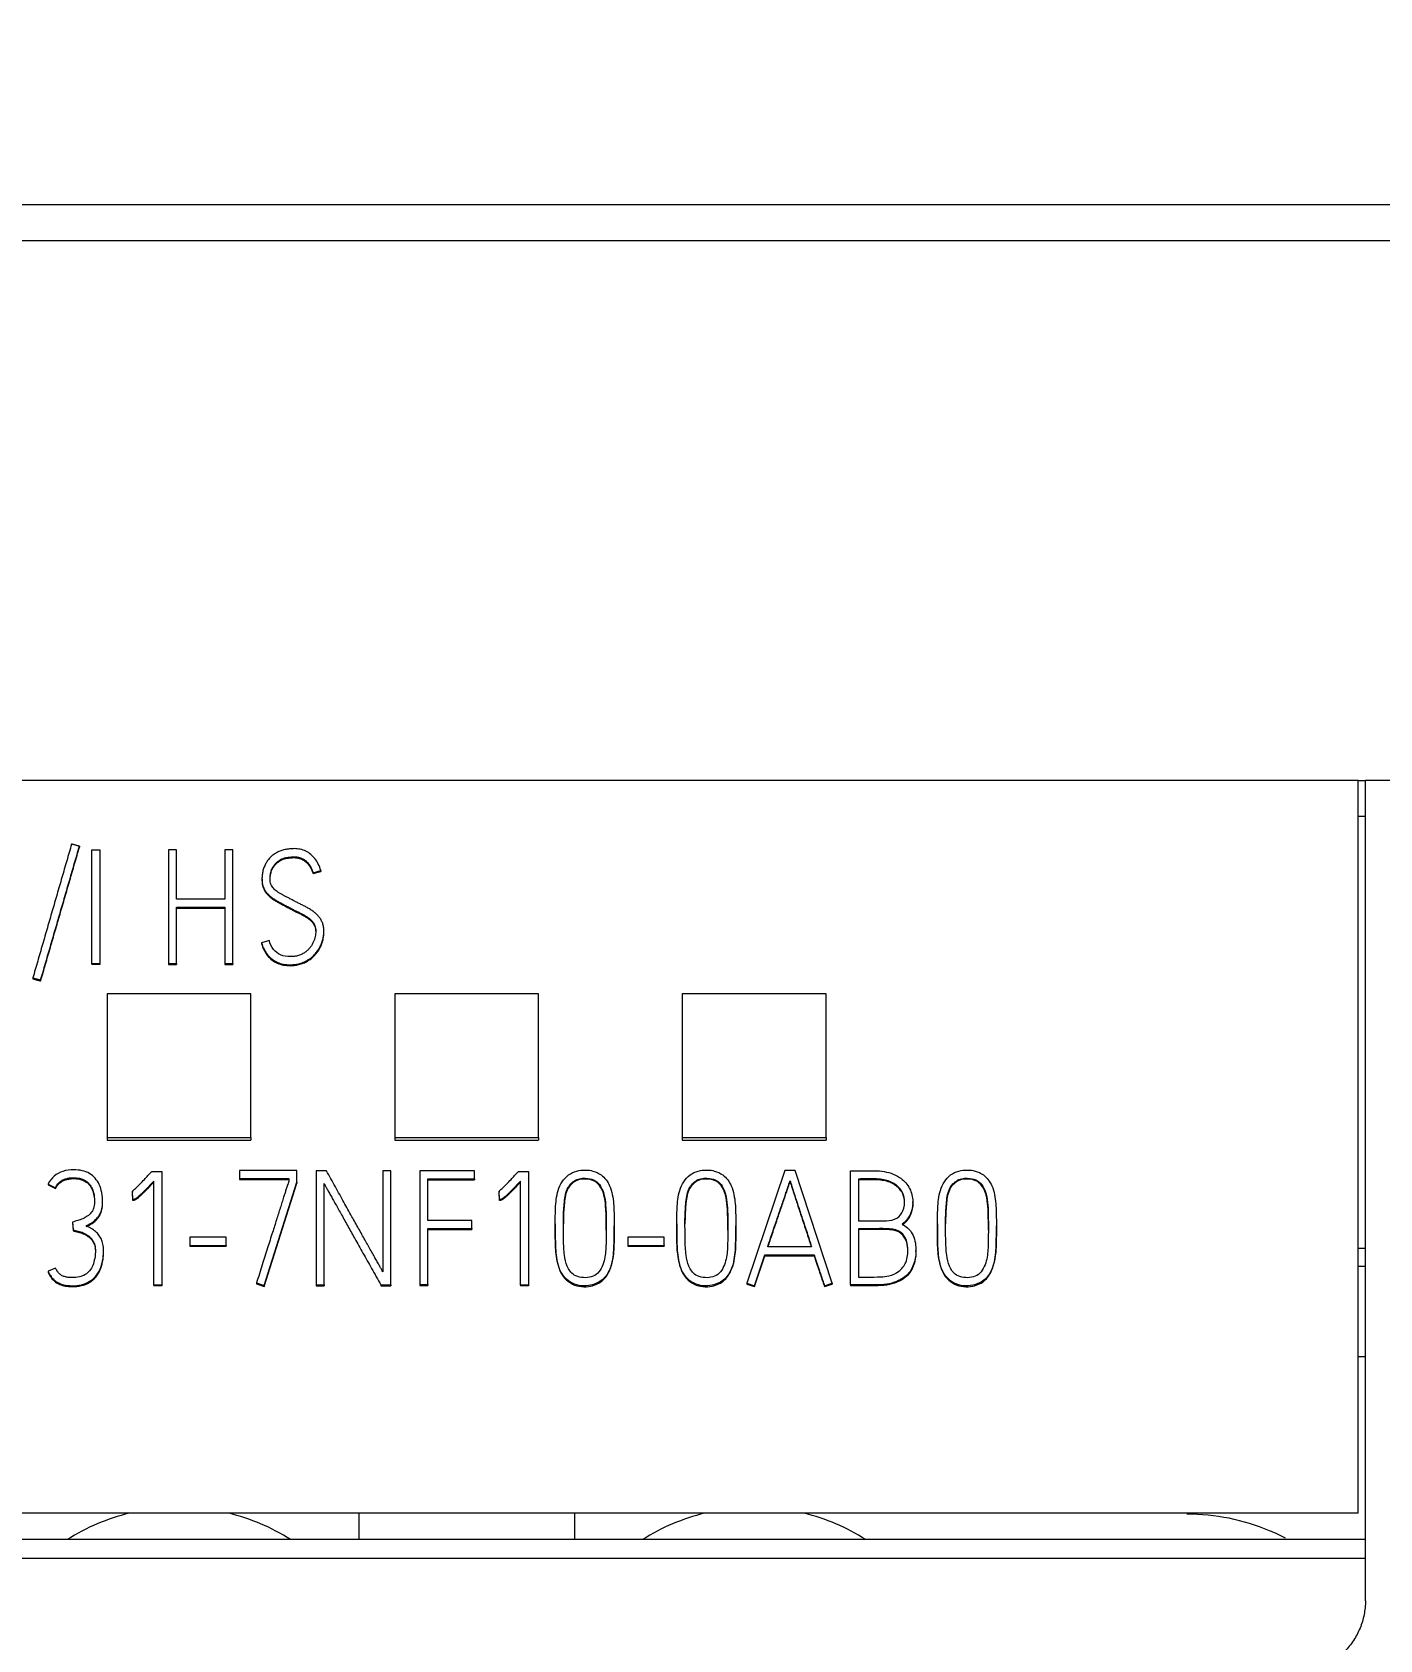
# Model space of a CAD drawing. Header units: millimetres. Extents: x 1359 to 3577, y 1333 to 3557.
# Drawn here: x 2866.13 to 2884.87, y 3041.61 to 3063.96 of the extents above; entities that cross this region are included whole.
import ezdxf

# ---------------------------------------------------------------- set-up
doc = ezdxf.new("R2010")
doc.units = ezdxf.units.MM
doc.layers.add('000-PI-Oprema', color=30, linetype='Continuous', lineweight=5)
doc.layers.add('002-PI-Kabelska kanalica', color=150, linetype='Continuous')
doc.styles.get("Standard").update_dxf_attribs({"font": 'arial.ttf'})
doc.dimstyles.new('ISO-25', dxfattribs={"dimtxt": 2.5, "dimasz": 2.5, "dimexe": 1.25, "dimexo": 0.625, "dimtad": 1, "dimtxsty": 'Standard', "dimcen": 2.5, "dimadec": 0, "dimazin": 0, "dimtfac": 1, "dimtmove": 0, "dimatfit": 3, "dimfxl": 1, "dimarcsym": 0})

# ---------------------------------------------------------------- blocks, each defined once
blk = doc.blocks.new('S7-1500 AI HS - 6ES7531-7NF10-0AB0')
at = {"layer": '000-PI-Oprema', "color": 0, "linetype": 'ByBlock', "lineweight": 0}
for p, q in [((29.8, 147), (5, 147)), ((29.8, 147), (29.9, 147)), ((29.8, 136.817), (29.8, 147)), ((34.8, 147), (29.9, 147)), ((29.9, 146.5), (29.8, 146.5)), ((12.016, 146.086), (12.016, 146.073)), ((13.256, 146.037), (13.256, 144.454)), ((13.367, 146.037), (13.256, 146.037)), ((13.367, 145.35), (13.367, 146.037)), ((14.151, 146.037), (14.038, 146.037)), ((14.038, 146.037), (14.038, 145.35)), ((14.151, 144.454), (14.151, 146.037)), ((15.265, 145.718), (15.373, 145.749)), ((15.265, 145.705), (15.373, 145.736)), ((15.265, 145.718), (15.265, 145.705)), ((15.373, 145.749), (15.373, 145.736)), ((14.555, 145.629), (14.555, 145.616)), ((14.038, 145.35), (13.367, 145.35)), ((13.367, 144.454), (13.367, 145.238)), ((13.367, 145.238), (14.038, 145.238)), ((14.038, 145.238), (14.038, 144.454)), ((13.367, 145.225), (14.038, 145.225)), ((15.416, 144.891), (15.416, 144.903)), ((14.657, 144.776), (14.548, 144.745)), ((14.548, 144.745), (14.548, 144.732)), ((12.187, 144.452), (12.187, 144.44)), ((12.298, 144.452), (12.298, 144.44)), ((13.256, 144.454), (13.256, 144.442)), ((13.256, 144.454), (13.367, 144.454)), ((13.256, 144.442), (13.367, 144.442)), ((13.367, 144.454), (13.367, 144.442)), ((14.038, 144.454), (14.038, 144.442)), ((14.038, 144.454), (14.151, 144.454)), ((14.038, 144.442), (14.151, 144.442)), ((14.151, 144.454), (14.151, 144.442)), ((11.368, 144.256), (11.368, 144.244)), ((11.477, 144.226), (11.477, 144.213)), ((12.4, 144.036), (12.4, 142.037)), ((14.4, 144.036), (12.4, 144.036)), ((14.4, 142.037), (14.4, 144.036)), ((16.4, 144.036), (16.4, 142.037)), ((18.4, 144.036), (16.4, 144.036)), ((18.4, 142.037), (18.4, 144.036)), ((20.4, 144.036), (20.4, 142.037)), ((22.4, 144.036), (20.4, 144.036)), ((22.4, 142.037), (22.4, 144.036)), ((12.4, 142.037), (12.4, 141.999)), ((12.4, 142.037), (14.4, 142.037)), ((12.4, 141.999), (14.4, 141.999)), ((14.4, 142.037), (14.4, 141.999)), ((16.4, 142.037), (16.4, 141.999)), ((16.4, 142.037), (18.4, 142.037)), ((16.4, 141.999), (18.4, 141.999)), ((18.4, 142.037), (18.4, 141.999)), ((20.4, 142.037), (20.4, 141.999)), ((20.4, 142.037), (22.4, 142.037)), ((20.4, 141.999), (22.4, 141.999)), ((22.4, 142.037), (22.4, 141.999)), ((13.021, 141.567), (13.161, 141.567)), ((13.161, 141.567), (13.161, 139.987)), ((14.242, 141.578), (14.242, 141.466)), ((15.041, 141.578), (14.242, 141.578)), ((14.242, 141.466), (14.242, 141.453)), ((14.242, 141.466), (14.93, 141.466)), ((14.242, 141.453), (14.93, 141.453)), ((14.93, 141.466), (14.93, 141.435)), ((15.041, 141.417), (15.041, 141.578)), ((15.307, 141.576), (15.307, 139.989)), ((15.451, 141.576), (15.307, 141.576)), ((16.348, 141.576), (16.235, 141.576)), ((16.235, 141.576), (16.235, 140.171)), ((16.348, 139.989), (16.348, 141.576)), ((16.749, 141.576), (16.749, 139.993)), ((17.511, 141.576), (16.749, 141.576)), ((16.863, 140.882), (16.863, 141.464)), ((16.863, 141.464), (17.511, 141.464)), ((16.863, 141.451), (17.511, 141.451)), ((17.511, 141.464), (17.511, 141.576)), ((17.511, 141.464), (17.511, 141.451)), ((18.121, 141.567), (18.261, 141.567)), ((18.261, 141.567), (18.261, 139.987)), ((21.827, 141.578), (21.296, 140.013)), ((21.969, 141.578), (21.827, 141.578)), ((22.486, 140.013), (21.969, 141.578)), ((22.737, 139.989), (22.737, 141.574)), ((22.85, 141.461), (22.85, 140.88)), ((11.581, 141.391), (11.581, 141.378)), ((11.581, 141.391), (11.683, 141.34)), ((11.581, 141.378), (11.683, 141.328)), ((11.683, 141.34), (11.683, 141.328)), ((12.752, 141.292), (12.752, 141.28)), ((12.759, 141.175), (12.752, 141.292)), ((12.759, 141.162), (12.752, 141.28)), ((13.05, 139.987), (13.05, 141.431)), ((14.586, 139.982), (15.041, 141.417)), ((14.586, 139.969), (15.041, 141.405)), ((15.041, 141.417), (15.041, 141.405)), ((15.418, 139.989), (15.418, 141.397)), ((17.852, 141.292), (17.852, 141.28)), ((17.859, 141.175), (17.852, 141.292)), ((17.859, 141.162), (17.852, 141.28)), ((18.15, 139.987), (18.15, 141.431)), ((21.898, 141.437), (21.898, 141.424)), ((12.338, 141.13), (12.338, 141.151)), ((12.759, 141.175), (12.759, 141.162)), ((17.859, 141.175), (17.859, 141.162)), ((23.605, 141.125), (23.605, 141.146)), ((11.92, 140.863), (11.92, 140.85)), ((11.92, 140.863), (11.927, 140.753)), ((11.92, 140.85), (11.927, 140.74)), ((17.471, 140.882), (16.863, 140.882)), ((16.863, 139.993), (16.863, 140.772)), ((16.863, 140.772), (17.471, 140.772)), ((17.471, 140.772), (17.471, 140.882)), ((17.471, 140.772), (17.471, 140.76)), ((18.633, 140.84), (18.633, 140.827)), ((19.452, 140.796), (19.452, 140.809)), ((20.324, 140.84), (20.324, 140.827)), ((21.143, 140.796), (21.143, 140.809)), ((22.85, 140.77), (22.85, 140.099)), ((23.948, 140.84), (23.948, 140.827)), ((24.767, 140.796), (24.767, 140.809)), ((11.927, 140.753), (11.927, 140.74)), ((13.552, 140.651), (13.552, 140.539)), ((14.058, 140.651), (13.552, 140.651)), ((14.058, 140.539), (14.058, 140.651)), ((16.863, 140.76), (17.471, 140.76)), ((19.643, 140.651), (19.643, 140.539)), ((20.149, 140.651), (19.643, 140.651)), ((20.149, 140.539), (20.149, 140.651)), ((12.351, 140.444), (12.351, 140.465)), ((13.552, 140.539), (13.552, 140.526)), ((13.552, 140.539), (14.058, 140.539)), ((13.552, 140.526), (14.058, 140.526)), ((14.058, 140.539), (14.058, 140.526)), ((19.643, 140.539), (19.643, 140.526)), ((19.643, 140.539), (20.149, 140.539)), ((19.643, 140.526), (20.149, 140.526)), ((20.149, 140.539), (20.149, 140.526)), ((21.403, 139.978), (21.549, 140.407)), ((21.403, 139.965), (21.549, 140.394)), ((21.549, 140.407), (21.549, 140.394)), ((21.549, 140.407), (22.235, 140.407)), ((21.549, 140.394), (22.235, 140.394)), ((22.197, 140.519), (21.587, 140.519)), ((22.235, 140.407), (22.235, 140.394)), ((23.649, 140.453), (23.649, 140.466)), ((29.8, 140.5), (29.9, 140.5)), ((11.683, 140.224), (11.581, 140.178)), ((11.581, 140.178), (11.581, 140.165)), ((29.8, 140.25), (29.9, 140.25)), ((13.05, 139.987), (13.05, 139.974)), ((13.161, 139.987), (13.05, 139.987)), ((13.161, 139.974), (13.05, 139.974)), ((13.161, 139.987), (13.161, 139.974)), ((14.479, 140.017), (14.479, 140.005)), ((14.479, 140.017), (14.586, 139.982)), ((14.479, 140.005), (14.586, 139.969)), ((14.586, 139.982), (14.586, 139.969)), ((15.307, 139.989), (15.418, 139.989)), ((15.307, 139.989), (15.307, 139.976)), ((15.307, 139.976), (15.418, 139.976)), ((15.418, 139.989), (15.418, 139.976)), ((16.208, 139.989), (16.208, 139.976)), ((16.208, 139.989), (16.348, 139.989)), ((16.208, 139.976), (16.348, 139.976)), ((16.348, 139.989), (16.348, 139.976)), ((16.749, 139.993), (16.749, 139.98)), ((16.749, 139.993), (16.863, 139.993)), ((16.749, 139.98), (16.863, 139.98)), ((16.863, 139.993), (16.863, 139.98)), ((18.261, 139.987), (18.15, 139.987)), ((18.15, 139.987), (18.15, 139.974)), ((18.261, 139.974), (18.15, 139.974)), ((18.261, 139.987), (18.261, 139.974)), ((21.296, 140.013), (21.296, 140)), ((21.296, 140.013), (21.403, 139.978)), ((21.296, 140), (21.403, 139.965)), ((21.403, 139.978), (21.403, 139.965)), ((22.377, 139.978), (22.486, 140.013)), ((22.377, 139.965), (22.486, 140)), ((22.377, 139.978), (22.377, 139.965)), ((22.486, 140.013), (22.486, 140)), ((22.737, 139.989), (22.737, 139.976)), ((29.8, 138.995), (29.9, 138.995)), ((29.8, 136.817), (5, 136.817)), ((15.9, 136.817), (15.9, 136.449)), ((18.9, 136.817), (18.9, 136.449)), ((29.9, 136.449), (4.9, 136.449)), ((29.9, 136.185), (4.9, 136.185))]:
    blk.add_line(p, q, dxfattribs=at)
for centre, start, end in [((13.4, 134), 103.753, 122.3801), ((13.4, 134), 57.6199, 76.247), ((21.4, 134), 103.753, 122.3801), ((21.4, 134), 57.6199, 76.247)]:
    blk.add_arc(centre, 2.9, start, end, dxfattribs=at)
for points, knots in [([(29.9, 136.185), (29.9, 138.706), (29.9, 142.312), (29.9, 145.915), (29.9, 147)], [0, 0, 0, 0, 0.698854, 1, 1, 1, 1]), ([(14.548, 144.745), (14.557, 144.714), (14.58, 144.654), (14.629, 144.576), (14.692, 144.515), (14.767, 144.47), (14.854, 144.444), (14.939, 144.437), (15.017, 144.442), (15.083, 144.455), (15.144, 144.478), (15.199, 144.508), (15.249, 144.544), (15.292, 144.584), (15.329, 144.63), (15.36, 144.68), (15.385, 144.734), (15.402, 144.789), (15.413, 144.846), (15.417, 144.904), (15.413, 144.961), (15.401, 145.014), (15.379, 145.06), (15.351, 145.101), (15.318, 145.138), (15.28, 145.171), (15.239, 145.2), (15.194, 145.228), (15.146, 145.253), (15.096, 145.277), (15.047, 145.302), (15, 145.327), (14.955, 145.351), (14.913, 145.373), (14.873, 145.393), (14.834, 145.413), (14.799, 145.433), (14.767, 145.454), (14.738, 145.476), (14.714, 145.501), (14.694, 145.527), (14.678, 145.557), (14.669, 145.59), (14.667, 145.635), (14.67, 145.689), (14.682, 145.746), (14.703, 145.794), (14.731, 145.832), (14.761, 145.865), (14.796, 145.89), (14.832, 145.91), (14.869, 145.924), (14.907, 145.932), (14.942, 145.936), (14.974, 145.939), (15.007, 145.941), (15.042, 145.939), (15.078, 145.931), (15.11, 145.918), (15.139, 145.901), (15.165, 145.882), (15.187, 145.86), (15.207, 145.837), (15.223, 145.813), (15.237, 145.788), (15.248, 145.763), (15.258, 145.74), (15.263, 145.725), (15.265, 145.718)], [0, 0, 0, 0, 0.030216, 0.057834, 0.084112, 0.110126, 0.13699, 0.166062, 0.187444, 0.207786, 0.227532, 0.246694, 0.265147, 0.28321, 0.301078, 0.318906, 0.33698, 0.354995, 0.372624, 0.390132, 0.408102, 0.424528, 0.439934, 0.454952, 0.469937, 0.485134, 0.500714, 0.516729, 0.533253, 0.550073, 0.566929, 0.583824, 0.598837, 0.613277, 0.627146, 0.64033, 0.652736, 0.664395, 0.675364, 0.685785, 0.695827, 0.705789, 0.716159, 0.727332, 0.74751, 0.765141, 0.780786, 0.795151, 0.808601, 0.821478, 0.833928, 0.845962, 0.857807, 0.868933, 0.878649, 0.88698, 0.899043, 0.910208, 0.920757, 0.930874, 0.940594, 0.950061, 0.959303, 0.96829, 0.9771, 0.985473, 0.993098, 1, 1, 1, 1]), ([(15.373, 145.749), (15.364, 145.779), (15.342, 145.837), (15.295, 145.914), (15.235, 145.975), (15.166, 146.02), (15.087, 146.047), (15.009, 146.054), (14.938, 146.05), (14.876, 146.041), (14.818, 146.024), (14.765, 146.002), (14.717, 145.973), (14.676, 145.938), (14.64, 145.898), (14.61, 145.852), (14.585, 145.802), (14.567, 145.746), (14.557, 145.687), (14.553, 145.629), (14.557, 145.574), (14.568, 145.526), (14.588, 145.484), (14.614, 145.447), (14.644, 145.413), (14.679, 145.383), (14.718, 145.354), (14.759, 145.328), (14.805, 145.304), (14.851, 145.28), (14.898, 145.255), (14.944, 145.23), (14.99, 145.205), (15.034, 145.183), (15.078, 145.163), (15.119, 145.143), (15.157, 145.121), (15.192, 145.098), (15.224, 145.074), (15.251, 145.047), (15.274, 145.017), (15.291, 144.984), (15.301, 144.945), (15.303, 144.906), (15.301, 144.868), (15.294, 144.83), (15.284, 144.791), (15.269, 144.751), (15.249, 144.712), (15.223, 144.676), (15.192, 144.642), (15.155, 144.612), (15.113, 144.586), (15.064, 144.565), (15.007, 144.554), (14.923, 144.549), (14.813, 144.564), (14.705, 144.649), (14.666, 144.731), (14.657, 144.776)], [0, 0, 0, 0, 0.029502, 0.056552, 0.082213, 0.107035, 0.131706, 0.157625, 0.177725, 0.196768, 0.215008, 0.232485, 0.249262, 0.265692, 0.282067, 0.298646, 0.315747, 0.333416, 0.35172, 0.370963, 0.387214, 0.402039, 0.415923, 0.429557, 0.443355, 0.457518, 0.472137, 0.48722, 0.502837, 0.518847, 0.535063, 0.551489, 0.567151, 0.582304, 0.596956, 0.611001, 0.624363, 0.637091, 0.649186, 0.660727, 0.671894, 0.683121, 0.695107, 0.708316, 0.719066, 0.730707, 0.743348, 0.756492, 0.769735, 0.783289, 0.797204, 0.811603, 0.826753, 0.842746, 0.859925, 0.878764, 0.920226, 0.957605, 1, 1, 1, 1]), ([(14.668, 145.621), (14.668, 145.64), (14.671, 145.678), (14.682, 145.733), (14.703, 145.781), (14.731, 145.82), (14.761, 145.852), (14.796, 145.878), (14.832, 145.897), (14.869, 145.911), (14.907, 145.919), (14.942, 145.924), (14.974, 145.927), (15.007, 145.928), (15.042, 145.926), (15.078, 145.919), (15.11, 145.905), (15.139, 145.889), (15.165, 145.869), (15.187, 145.848), (15.207, 145.824), (15.223, 145.8), (15.237, 145.775), (15.248, 145.751), (15.258, 145.727), (15.263, 145.712), (15.265, 145.705)], [0, 0, 0, 0, 0.065823, 0.131059, 0.188942, 0.242091, 0.291852, 0.339495, 0.385558, 0.430084, 0.473906, 0.515072, 0.551021, 0.581842, 0.626473, 0.667782, 0.706813, 0.744244, 0.780205, 0.815232, 0.849428, 0.882676, 0.915274, 0.946254, 0.974465, 1, 1, 1, 1]), ([(14.555, 145.622), (14.555, 145.619), (14.555, 145.598), (14.557, 145.561), (14.568, 145.513), (14.588, 145.472), (14.614, 145.435), (14.644, 145.401), (14.679, 145.37), (14.718, 145.342), (14.759, 145.315), (14.805, 145.291), (14.851, 145.268), (14.898, 145.243), (14.944, 145.217), (14.99, 145.193), (15.034, 145.17), (15.078, 145.15), (15.119, 145.13), (15.157, 145.108), (15.192, 145.085), (15.224, 145.061), (15.251, 145.034), (15.274, 145.005), (15.291, 144.971), (15.3, 144.933), (15.302, 144.906), (15.302, 144.893)], [0, 0, 0, 0, 0.008262, 0.056111, 0.099761, 0.14064, 0.180782, 0.221408, 0.263107, 0.306149, 0.350557, 0.396538, 0.443676, 0.491422, 0.539784, 0.585899, 0.630514, 0.673652, 0.715005, 0.754346, 0.79182, 0.827432, 0.861414, 0.894293, 0.927346, 0.962637, 1, 1, 1, 1]), ([(14.548, 144.732), (14.557, 144.701), (14.58, 144.642), (14.629, 144.564), (14.692, 144.502), (14.767, 144.458), (14.854, 144.431), (14.939, 144.424), (15.017, 144.429), (15.083, 144.443), (15.144, 144.466), (15.199, 144.495), (15.249, 144.531), (15.292, 144.572), (15.329, 144.617), (15.36, 144.667), (15.385, 144.721), (15.402, 144.777), (15.413, 144.834), (15.416, 144.872), (15.416, 144.892), (15.416, 144.892)], [0, 0, 0, 0, 0.077352, 0.148056, 0.215328, 0.281923, 0.350695, 0.425118, 0.479856, 0.531932, 0.582482, 0.631538, 0.678776, 0.725017, 0.770759, 0.816399, 0.862669, 0.908787, 0.953917, 0.998739, 1, 1, 1, 1]), ([(12.111, 140.812), (12.12, 140.816), (12.138, 140.826), (12.165, 140.841), (12.192, 140.857), (12.218, 140.875), (12.242, 140.896), (12.265, 140.92), (12.286, 140.946), (12.304, 140.976), (12.319, 141.01), (12.33, 141.048), (12.336, 141.091), (12.339, 141.166), (12.332, 141.267), (12.298, 141.382), (12.239, 141.475), (12.156, 141.543), (12.052, 141.582), (11.925, 141.594), (11.786, 141.578), (11.658, 141.507), (11.6, 141.434), (11.581, 141.391)], [0, 0, 0, 0, 0.019459, 0.039301, 0.05955, 0.080105, 0.100989, 0.122386, 0.144292, 0.16684, 0.190353, 0.215738, 0.244087, 0.27581, 0.363621, 0.439823, 0.508996, 0.575574, 0.644592, 0.722009, 0.822031, 0.909956, 1, 1, 1, 1]), ([(11.683, 141.34), (11.688, 141.35), (11.698, 141.367), (11.715, 141.392), (11.734, 141.412), (11.755, 141.429), (11.776, 141.443), (11.798, 141.454), (11.821, 141.462), (11.844, 141.469), (11.867, 141.474), (11.89, 141.477), (11.913, 141.479), (11.983, 141.48), (12.103, 141.461), (12.214, 141.319), (12.227, 141.186), (12.223, 141.094), (12.214, 141.053), (12.198, 141.019), (12.177, 140.99), (12.154, 140.964), (12.126, 140.942), (12.096, 140.924), (12.063, 140.908), (12.028, 140.895), (11.992, 140.884), (11.956, 140.873), (11.932, 140.866), (11.92, 140.863)], [0, 0, 0, 0, 0.025161, 0.048595, 0.070641, 0.091589, 0.111603, 0.13094, 0.14993, 0.168791, 0.187661, 0.206323, 0.224495, 0.242226, 0.372375, 0.490579, 0.643633, 0.679942, 0.712328, 0.741834, 0.769901, 0.797396, 0.824894, 0.852838, 0.881452, 0.911007, 0.940973, 0.970636, 1, 1, 1, 1]), ([(11.683, 141.328), (11.688, 141.337), (11.698, 141.355), (11.715, 141.379), (11.734, 141.399), (11.755, 141.416), (11.776, 141.43), (11.798, 141.441), (11.821, 141.45), (11.844, 141.456), (11.867, 141.461), (11.89, 141.464), (11.913, 141.466), (11.983, 141.468), (12.103, 141.448), (12.211, 141.311), (12.225, 141.2), (12.225, 141.141)], [0, 0, 0, 0, 0.039855, 0.076975, 0.111896, 0.145077, 0.176779, 0.207409, 0.237489, 0.267365, 0.297255, 0.326816, 0.355601, 0.383686, 0.589842, 0.777078, 1, 1, 1, 1]), ([(12.752, 141.292), (12.772, 141.309), (12.809, 141.341), (12.863, 141.396), (12.916, 141.452), (12.97, 141.51), (13.004, 141.547), (13.021, 141.567)], [0, 0, 0, 0, 0.198846, 0.377684, 0.606339, 0.795382, 1, 1, 1, 1]), ([(16.235, 140.171), (16.23, 140.18), (16.218, 140.202), (16.198, 140.238), (16.172, 140.284), (16.142, 140.338), (16.108, 140.398), (16.07, 140.465), (16.03, 140.536), (15.988, 140.612), (15.943, 140.692), (15.898, 140.773), (15.852, 140.855), (15.784, 140.977), (15.692, 141.142), (15.574, 141.354), (15.493, 141.501), (15.451, 141.576)], [0, 0, 0, 0, 0.019057, 0.045144, 0.078261, 0.117077, 0.160259, 0.207807, 0.259003, 0.31313, 0.370188, 0.428711, 0.487234, 0.545757, 0.688172, 0.839586, 1, 1, 1, 1]), ([(17.852, 141.292), (17.872, 141.309), (17.908, 141.341), (17.963, 141.396), (18.015, 141.452), (18.069, 141.51), (18.103, 141.547), (18.121, 141.567)], [0, 0, 0, 0, 0.198846, 0.377684, 0.606339, 0.795382, 1, 1, 1, 1]), ([(18.963, 141.578), (18.921, 141.57), (18.797, 141.53), (18.662, 141.338), (18.63, 141.04), (18.634, 140.744), (18.634, 140.488), (18.663, 140.278), (18.724, 140.113), (18.905, 139.979), (19.108, 139.961), (19.311, 140.055), (19.421, 140.249), (19.452, 140.482), (19.452, 140.737), (19.453, 140.991), (19.441, 141.204), (19.389, 141.389), (19.297, 141.515), (19.137, 141.588), (19.027, 141.59), (18.963, 141.578)], [0, 0, 0, 0, 0.03125, 0.09375, 0.15625, 0.25, 0.3125, 0.34375, 0.40625, 0.4375, 0.5, 0.546875, 0.59375, 0.65625, 0.71875, 0.78125, 0.84375, 0.875, 0.921875, 0.953125, 1, 1, 1, 1]), ([(19.189, 141.437), (19.159, 141.456), (19.071, 141.478), (18.925, 141.471), (18.783, 141.336), (18.757, 141.138), (18.744, 140.931), (18.747, 140.754), (18.747, 140.579), (18.756, 140.42), (18.789, 140.247), (18.873, 140.123), (19.033, 140.077), (19.225, 140.105), (19.326, 140.325), (19.342, 140.562), (19.342, 140.811), (19.34, 141.038), (19.324, 141.214), (19.281, 141.35), (19.219, 141.419), (19.189, 141.437)], [0, 0, 0, 0, 0.03125, 0.078125, 0.125, 0.1875, 0.25, 0.3125, 0.34375, 0.40625, 0.453125, 0.5, 0.53125, 0.59375, 0.65625, 0.71875, 0.8125, 0.875, 0.921875, 0.96875, 1, 1, 1, 1]), ([(19.189, 141.424), (19.159, 141.443), (19.071, 141.466), (18.925, 141.458), (18.783, 141.324), (18.757, 141.125), (18.747, 140.961), (18.746, 140.864), (18.746, 140.838)], [0, 0, 0, 0, 0.114194, 0.285486, 0.456777, 0.685166, 0.913555, 1, 1, 1, 1]), ([(20.654, 141.578), (20.612, 141.57), (20.488, 141.53), (20.353, 141.338), (20.321, 141.04), (20.325, 140.744), (20.325, 140.488), (20.354, 140.278), (20.415, 140.113), (20.596, 139.979), (20.799, 139.961), (21.002, 140.055), (21.112, 140.249), (21.143, 140.482), (21.143, 140.737), (21.144, 140.991), (21.132, 141.204), (21.08, 141.389), (20.988, 141.515), (20.828, 141.588), (20.718, 141.59), (20.654, 141.578)], [0, 0, 0, 0, 0.03125, 0.09375, 0.15625, 0.25, 0.3125, 0.34375, 0.40625, 0.4375, 0.5, 0.546875, 0.59375, 0.65625, 0.71875, 0.78125, 0.84375, 0.875, 0.921875, 0.953125, 1, 1, 1, 1]), ([(20.88, 141.437), (20.85, 141.456), (20.762, 141.478), (20.616, 141.471), (20.474, 141.336), (20.448, 141.138), (20.435, 140.931), (20.438, 140.754), (20.438, 140.579), (20.447, 140.42), (20.48, 140.247), (20.564, 140.123), (20.724, 140.077), (20.916, 140.105), (21.017, 140.325), (21.033, 140.562), (21.033, 140.811), (21.031, 141.038), (21.015, 141.214), (20.972, 141.35), (20.91, 141.419), (20.88, 141.437)], [0, 0, 0, 0, 0.03125, 0.078125, 0.125, 0.1875, 0.25, 0.3125, 0.34375, 0.40625, 0.453125, 0.5, 0.53125, 0.59375, 0.65625, 0.71875, 0.8125, 0.875, 0.921875, 0.96875, 1, 1, 1, 1]), ([(20.88, 141.424), (20.85, 141.443), (20.762, 141.466), (20.616, 141.458), (20.474, 141.324), (20.448, 141.125), (20.438, 140.961), (20.437, 140.864), (20.437, 140.838)], [0, 0, 0, 0, 0.114194, 0.285486, 0.456777, 0.685166, 0.913555, 1, 1, 1, 1]), ([(22.737, 141.574), (22.796, 141.574), (22.942, 141.571), (23.175, 141.585), (23.409, 141.513), (23.564, 141.357), (23.615, 141.177), (23.597, 141.015), (23.534, 140.901), (23.482, 140.852), (23.458, 140.834)], [0, 0, 0, 0, 0.121799, 0.300471, 0.478612, 0.608153, 0.736749, 0.853072, 0.938599, 1, 1, 1, 1]), ([(22.85, 140.88), (22.898, 140.88), (22.983, 140.88), (23.113, 140.881), (23.242, 140.876), (23.387, 140.899), (23.485, 141.022), (23.5, 141.165), (23.457, 141.308), (23.342, 141.413), (23.168, 141.468), (23, 141.46), (22.89, 141.462), (22.85, 141.461)], [0, 0, 0, 0, 0.089881, 0.159215, 0.241238, 0.333496, 0.41712, 0.515535, 0.593949, 0.688978, 0.794399, 0.924872, 1, 1, 1, 1]), ([(23.492, 141.124), (23.492, 141.137), (23.488, 141.192), (23.457, 141.295), (23.342, 141.401), (23.168, 141.455), (23, 141.447), (22.89, 141.449), (22.85, 141.449)], [0, 0, 0, 0, 0.046506, 0.200835, 0.387866, 0.595348, 0.852137, 1, 1, 1, 1]), ([(24.278, 141.578), (24.235, 141.57), (24.111, 141.53), (23.977, 141.338), (23.945, 141.04), (23.949, 140.744), (23.948, 140.488), (23.978, 140.278), (24.038, 140.113), (24.22, 139.979), (24.423, 139.961), (24.626, 140.055), (24.736, 140.249), (24.767, 140.482), (24.767, 140.737), (24.768, 140.991), (24.756, 141.204), (24.704, 141.389), (24.612, 141.515), (24.452, 141.588), (24.342, 141.59), (24.278, 141.578)], [0, 0, 0, 0, 0.03125, 0.09375, 0.15625, 0.25, 0.3125, 0.34375, 0.40625, 0.4375, 0.5, 0.546875, 0.59375, 0.65625, 0.71875, 0.78125, 0.84375, 0.875, 0.921875, 0.953125, 1, 1, 1, 1]), ([(24.504, 141.437), (24.474, 141.456), (24.386, 141.478), (24.24, 141.471), (24.097, 141.336), (24.072, 141.138), (24.059, 140.931), (24.062, 140.754), (24.062, 140.579), (24.071, 140.42), (24.104, 140.247), (24.188, 140.123), (24.348, 140.077), (24.54, 140.105), (24.641, 140.325), (24.656, 140.562), (24.656, 140.811), (24.655, 141.038), (24.639, 141.214), (24.596, 141.35), (24.534, 141.419), (24.504, 141.437)], [0, 0, 0, 0, 0.03125, 0.078125, 0.125, 0.1875, 0.25, 0.3125, 0.34375, 0.40625, 0.453125, 0.5, 0.53125, 0.59375, 0.65625, 0.71875, 0.8125, 0.875, 0.921875, 0.96875, 1, 1, 1, 1]), ([(24.504, 141.424), (24.474, 141.443), (24.386, 141.466), (24.24, 141.458), (24.097, 141.324), (24.072, 141.125), (24.062, 140.961), (24.061, 140.864), (24.061, 140.838)], [0, 0, 0, 0, 0.114194, 0.285486, 0.456777, 0.685166, 0.913555, 1, 1, 1, 1]), ([(13.05, 141.431), (13.032, 141.411), (12.999, 141.376), (12.953, 141.328), (12.914, 141.288), (12.881, 141.256), (12.853, 141.231), (12.83, 141.21), (12.811, 141.196), (12.796, 141.185), (12.784, 141.18), (12.774, 141.177), (12.766, 141.176), (12.762, 141.175), (12.759, 141.175)], [0, 0, 0, 0, 0.200504, 0.370797, 0.510902, 0.6264, 0.722885, 0.800448, 0.861213, 0.907383, 0.939504, 0.963232, 0.983337, 1, 1, 1, 1]), ([(13.05, 141.418), (13.032, 141.399), (12.999, 141.363), (12.953, 141.315), (12.914, 141.276), (12.881, 141.244), (12.853, 141.218), (12.83, 141.198), (12.811, 141.183), (12.796, 141.173), (12.784, 141.167), (12.774, 141.164), (12.766, 141.163), (12.762, 141.162), (12.759, 141.162)], [0, 0, 0, 0, 0.200504, 0.370797, 0.510902, 0.6264, 0.722885, 0.800448, 0.861213, 0.907383, 0.939504, 0.963232, 0.983337, 1, 1, 1, 1]), ([(14.93, 141.435), (14.928, 141.432), (14.925, 141.421), (14.917, 141.399), (14.906, 141.365), (14.892, 141.32), (14.874, 141.266), (14.855, 141.204), (14.832, 141.134), (14.808, 141.058), (14.783, 140.977), (14.756, 140.893), (14.729, 140.807), (14.687, 140.677), (14.631, 140.497), (14.557, 140.263), (14.506, 140.101), (14.479, 140.017)], [0, 0, 0, 0, 0.006664, 0.022274, 0.046836, 0.07897, 0.117297, 0.161819, 0.211415, 0.264968, 0.322476, 0.382404, 0.443215, 0.50491, 0.65714, 0.82217, 1, 1, 1, 1]), ([(15.418, 141.397), (15.422, 141.389), (15.433, 141.368), (15.453, 141.333), (15.478, 141.288), (15.508, 141.235), (15.542, 141.175), (15.58, 141.109), (15.62, 141.037), (15.662, 140.961), (15.707, 140.882), (15.753, 140.8), (15.799, 140.717), (15.868, 140.594), (15.962, 140.427), (16.082, 140.213), (16.165, 140.065), (16.208, 139.989)], [0, 0, 0, 0, 0.017881, 0.043036, 0.075471, 0.113785, 0.156579, 0.203853, 0.254825, 0.308715, 0.365522, 0.423995, 0.482881, 0.542179, 0.685414, 0.838021, 1, 1, 1, 1]), ([(18.15, 141.431), (18.132, 141.411), (18.099, 141.376), (18.052, 141.328), (18.013, 141.288), (17.98, 141.256), (17.953, 141.231), (17.93, 141.21), (17.911, 141.196), (17.895, 141.185), (17.883, 141.18), (17.874, 141.177), (17.866, 141.176), (17.861, 141.175), (17.859, 141.175)], [0, 0, 0, 0, 0.200504, 0.370797, 0.510902, 0.6264, 0.722885, 0.800448, 0.861213, 0.907383, 0.939504, 0.963232, 0.983337, 1, 1, 1, 1]), ([(18.15, 141.418), (18.132, 141.399), (18.099, 141.363), (18.052, 141.315), (18.013, 141.276), (17.98, 141.244), (17.953, 141.218), (17.93, 141.198), (17.911, 141.183), (17.895, 141.173), (17.883, 141.167), (17.874, 141.164), (17.866, 141.163), (17.861, 141.162), (17.859, 141.162)], [0, 0, 0, 0, 0.200504, 0.370797, 0.510902, 0.6264, 0.722885, 0.800448, 0.861213, 0.907383, 0.939504, 0.963232, 0.983337, 1, 1, 1, 1]), ([(19.341, 140.75), (19.341, 140.778), (19.341, 140.876), (19.34, 141.026), (19.324, 141.201), (19.281, 141.337), (19.219, 141.406), (19.189, 141.424)], [0, 0, 0, 0, 0.115044, 0.410029, 0.631268, 0.852507, 1, 1, 1, 1]), ([(21.032, 140.75), (21.032, 140.778), (21.032, 140.876), (21.031, 141.026), (21.015, 141.201), (20.972, 141.337), (20.91, 141.406), (20.88, 141.424)], [0, 0, 0, 0, 0.115044, 0.410029, 0.631268, 0.852507, 1, 1, 1, 1]), ([(21.587, 140.519), (21.598, 140.552), (21.62, 140.617), (21.653, 140.716), (21.687, 140.815), (21.72, 140.912), (21.751, 141.005), (21.782, 141.093), (21.81, 141.174), (21.835, 141.248), (21.857, 141.313), (21.874, 141.367), (21.888, 141.407), (21.895, 141.429), (21.898, 141.437)], [0, 0, 0, 0, 0.106118, 0.213594, 0.322428, 0.429305, 0.530911, 0.627246, 0.716632, 0.797389, 0.869519, 0.929228, 0.972722, 1, 1, 1, 1]), ([(21.591, 140.519), (21.601, 140.547), (21.621, 140.609), (21.653, 140.703), (21.687, 140.802), (21.72, 140.899), (21.751, 140.992), (21.782, 141.08), (21.81, 141.161), (21.835, 141.236), (21.857, 141.301), (21.874, 141.354), (21.888, 141.394), (21.895, 141.416), (21.898, 141.424)], [0, 0, 0, 0, 0.09357, 0.202554, 0.312916, 0.421294, 0.524326, 0.622014, 0.712654, 0.794544, 0.867687, 0.928234, 0.972339, 1, 1, 1, 1]), ([(21.898, 141.437), (21.901, 141.429), (21.908, 141.407), (21.921, 141.367), (21.938, 141.313), (21.959, 141.248), (21.983, 141.174), (22.009, 141.093), (22.038, 141.005), (22.069, 140.912), (22.101, 140.815), (22.134, 140.716), (22.166, 140.617), (22.187, 140.552), (22.197, 140.519)], [0, 0, 0, 0, 0.027336, 0.070868, 0.130595, 0.202708, 0.283396, 0.372662, 0.4689, 0.570509, 0.677489, 0.786433, 0.893936, 1, 1, 1, 1]), ([(21.898, 141.424), (21.901, 141.416), (21.908, 141.394), (21.921, 141.354), (21.938, 141.301), (21.959, 141.236), (21.983, 141.161), (22.009, 141.08), (22.038, 140.992), (22.069, 140.899), (22.101, 140.802), (22.134, 140.703), (22.164, 140.609), (22.184, 140.548), (22.193, 140.519)], [0, 0, 0, 0, 0.02772, 0.071862, 0.132428, 0.205553, 0.287375, 0.377893, 0.475483, 0.578518, 0.686999, 0.797473, 0.906485, 1, 1, 1, 1]), ([(24.656, 140.75), (24.656, 140.778), (24.656, 140.876), (24.655, 141.026), (24.639, 141.201), (24.596, 141.337), (24.534, 141.406), (24.504, 141.424)], [0, 0, 0, 0, 0.115044, 0.410029, 0.631268, 0.852507, 1, 1, 1, 1]), ([(12.111, 140.799), (12.12, 140.804), (12.138, 140.813), (12.165, 140.828), (12.192, 140.844), (12.218, 140.862), (12.242, 140.883), (12.265, 140.907), (12.286, 140.934), (12.304, 140.964), (12.319, 140.997), (12.33, 141.035), (12.336, 141.078), (12.338, 141.109), (12.338, 141.126), (12.338, 141.127)], [0, 0, 0, 0, 0.070239, 0.141859, 0.214947, 0.289138, 0.36452, 0.44175, 0.520823, 0.60221, 0.68708, 0.778706, 0.881031, 0.995537, 1, 1, 1, 1]), ([(23.605, 141.128), (23.605, 141.081), (23.592, 140.993), (23.534, 140.888), (23.482, 140.84), (23.458, 140.821)], [0, 0, 0, 0, 0.39415, 0.746816, 1, 1, 1, 1]), ([(11.581, 140.178), (11.584, 140.17), (11.592, 140.154), (11.606, 140.13), (11.621, 140.106), (11.639, 140.082), (11.66, 140.061), (11.685, 140.041), (11.714, 140.023), (11.746, 140.008), (11.782, 139.994), (11.822, 139.984), (11.867, 139.979), (11.943, 139.976), (12.042, 139.985), (12.155, 140.028), (12.245, 140.103), (12.308, 140.205), (12.344, 140.331), (12.353, 140.438), (12.35, 140.515), (12.344, 140.554), (12.335, 140.59), (12.323, 140.624), (12.307, 140.654), (12.288, 140.683), (12.266, 140.708), (12.241, 140.732), (12.212, 140.753), (12.181, 140.773), (12.147, 140.793), (12.123, 140.806), (12.111, 140.812)], [0, 0, 0, 0, 0.016308, 0.03331, 0.051065, 0.069403, 0.088334, 0.108132, 0.128912, 0.150812, 0.174077, 0.199384, 0.227539, 0.258836, 0.339488, 0.411171, 0.480216, 0.552248, 0.632093, 0.724403, 0.750895, 0.775618, 0.798835, 0.820921, 0.842207, 0.86296, 0.883743, 0.90511, 0.927322, 0.95053, 0.974743, 1, 1, 1, 1]), ([(18.633, 140.827), (18.633, 140.781), (18.634, 140.65), (18.634, 140.476), (18.663, 140.266), (18.724, 140.101), (18.905, 139.966), (19.108, 139.948), (19.311, 140.043), (19.421, 140.236), (19.452, 140.47), (19.452, 140.663), (19.452, 140.772), (19.452, 140.796)], [0, 0, 0, 0, 0.065476, 0.18556, 0.245602, 0.365686, 0.425728, 0.545812, 0.635875, 0.725938, 0.846022, 0.966106, 1, 1, 1, 1]), ([(20.324, 140.827), (20.324, 140.781), (20.325, 140.65), (20.325, 140.476), (20.354, 140.266), (20.415, 140.101), (20.596, 139.966), (20.799, 139.948), (21.002, 140.043), (21.112, 140.236), (21.143, 140.47), (21.143, 140.663), (21.143, 140.772), (21.143, 140.796)], [0, 0, 0, 0, 0.065476, 0.18556, 0.245602, 0.365686, 0.425728, 0.545812, 0.635875, 0.725938, 0.846022, 0.966106, 1, 1, 1, 1]), ([(23.458, 140.834), (23.511, 140.804), (23.609, 140.722), (23.657, 140.525), (23.644, 140.328), (23.565, 140.141), (23.405, 140.037), (23.24, 139.993), (23.08, 139.987), (22.911, 139.989), (22.795, 139.989), (22.737, 139.989)], [0, 0, 0, 0, 0.103943, 0.238103, 0.352261, 0.47238, 0.599265, 0.688206, 0.785795, 0.892897, 1, 1, 1, 1]), ([(22.85, 140.099), (22.889, 140.099), (22.993, 140.099), (23.134, 140.097), (23.286, 140.113), (23.42, 140.168), (23.529, 140.31), (23.541, 140.48), (23.52, 140.641), (23.407, 140.761), (23.229, 140.773), (23.045, 140.769), (22.914, 140.77), (22.85, 140.77)], [0, 0, 0, 0, 0.066156, 0.175169, 0.23737, 0.32413, 0.412445, 0.52466, 0.605148, 0.683631, 0.78156, 0.89078, 1, 1, 1, 1]), ([(23.948, 140.827), (23.948, 140.781), (23.949, 140.65), (23.948, 140.476), (23.978, 140.266), (24.038, 140.101), (24.22, 139.966), (24.423, 139.948), (24.626, 140.043), (24.736, 140.236), (24.767, 140.47), (24.767, 140.663), (24.767, 140.772), (24.767, 140.796)], [0, 0, 0, 0, 0.065476, 0.18556, 0.245602, 0.365686, 0.425728, 0.545812, 0.635875, 0.725938, 0.846022, 0.966106, 1, 1, 1, 1]), ([(11.927, 140.753), (11.939, 140.751), (11.963, 140.746), (11.999, 140.737), (12.035, 140.727), (12.07, 140.713), (12.104, 140.697), (12.135, 140.677), (12.164, 140.654), (12.189, 140.627), (12.21, 140.595), (12.226, 140.56), (12.236, 140.52), (12.24, 140.452), (12.232, 140.363), (12.207, 140.263), (12.163, 140.183), (12.097, 140.127), (12.012, 140.095), (11.93, 140.088), (11.861, 140.092), (11.811, 140.102), (11.768, 140.12), (11.733, 140.147), (11.704, 140.182), (11.69, 140.209), (11.683, 140.224)], [0, 0, 0, 0, 0.02738, 0.055263, 0.083718, 0.112185, 0.140262, 0.168233, 0.196053, 0.223907, 0.252387, 0.281692, 0.312418, 0.345525, 0.437535, 0.514429, 0.579935, 0.641132, 0.706523, 0.782286, 0.825991, 0.863975, 0.897416, 0.929394, 0.963085, 1, 1, 1, 1]), ([(11.927, 140.74), (11.939, 140.738), (11.963, 140.733), (11.999, 140.724), (12.035, 140.714), (12.07, 140.701), (12.104, 140.684), (12.135, 140.665), (12.164, 140.641), (12.189, 140.614), (12.21, 140.583), (12.226, 140.547), (12.236, 140.507), (12.238, 140.475), (12.238, 140.456), (12.238, 140.451)], [0, 0, 0, 0, 0.076955, 0.155321, 0.235296, 0.315307, 0.39422, 0.472835, 0.551025, 0.629313, 0.709358, 0.791722, 0.878079, 0.97113, 1, 1, 1, 1]), ([(23.536, 140.45), (23.536, 140.462), (23.534, 140.522), (23.52, 140.628), (23.407, 140.749), (23.229, 140.76), (23.045, 140.757), (22.914, 140.757), (22.85, 140.757)], [0, 0, 0, 0, 0.039686, 0.202294, 0.36085, 0.558693, 0.779347, 1, 1, 1, 1]), ([(11.581, 140.165), (11.584, 140.157), (11.592, 140.141), (11.606, 140.117), (11.621, 140.093), (11.639, 140.07), (11.66, 140.048), (11.685, 140.028), (11.714, 140.01), (11.746, 139.995), (11.782, 139.982), (11.822, 139.972), (11.867, 139.966), (11.943, 139.963), (12.042, 139.973), (12.155, 140.016), (12.245, 140.09), (12.308, 140.192), (12.344, 140.316), (12.351, 140.405), (12.351, 140.452)], [0, 0, 0, 0, 0.022676, 0.046318, 0.071006, 0.096504, 0.122828, 0.150357, 0.17925, 0.209702, 0.242052, 0.277241, 0.316391, 0.359908, 0.472053, 0.571728, 0.667735, 0.767894, 0.878918, 1, 1, 1, 1]), ([(22.235, 140.407), (22.241, 140.387), (22.254, 140.348), (22.272, 140.292), (22.289, 140.239), (22.305, 140.19), (22.32, 140.145), (22.335, 140.102), (22.35, 140.06), (22.364, 140.018), (22.373, 139.991), (22.377, 139.978)], [0, 0, 0, 0, 0.138948, 0.27018, 0.393699, 0.508312, 0.612826, 0.707241, 0.810993, 0.908573, 1, 1, 1, 1]), ([(22.235, 140.394), (22.241, 140.374), (22.254, 140.335), (22.272, 140.279), (22.289, 140.226), (22.305, 140.177), (22.32, 140.132), (22.335, 140.089), (22.35, 140.047), (22.364, 140.005), (22.373, 139.978), (22.377, 139.965)], [0, 0, 0, 0, 0.138948, 0.27018, 0.393699, 0.508312, 0.612826, 0.707241, 0.810993, 0.908573, 1, 1, 1, 1]), ([(23.649, 140.455), (23.649, 140.409), (23.637, 140.3), (23.565, 140.128), (23.405, 140.024), (23.24, 139.981), (23.08, 139.975), (22.911, 139.976), (22.795, 139.976), (22.737, 139.976)], [0, 0, 0, 0, 0.115677, 0.279669, 0.452899, 0.574324, 0.707557, 0.853779, 1, 1, 1, 1]), ([(28.788, 136.471), (28.715, 136.508), (28.284, 136.707), (27.811, 136.804), (27.417, 136.804), (27.417, 136.804), (27.417, 136.804)], [0, 0, 0, 0, 0.171752, 1, 1, 1, 1, 1, 1]), ([(29.9, 135.6), (29.9, 135.793), (29.9, 135.988), (29.9, 136.183), (29.9, 136.185)], [0, 0, 0, 0, 0.989298, 1, 1, 1, 1]), ([(29.9, 135.6), (29.9, 135.534), (29.893, 135.47), (29.874, 135.375), (29.866, 135.343), (29.848, 135.281), (29.837, 135.25), (29.799, 135.159), (29.769, 135.102), (29.716, 135.02), (29.696, 134.994), (29.655, 134.943), (29.633, 134.918), (29.564, 134.849), (29.514, 134.808), (29.433, 134.753), (29.404, 134.736), (29.347, 134.705), (29.288, 134.677), (29.227, 134.655), (29.18, 134.64), (29.164, 134.636), (29.132, 134.628), (29.116, 134.624), (29.035, 134.607), (28.97, 134.6), (28.904, 134.6)], [0, 0, 0, 0, 0.125, 0.125, 0.1875, 0.1875, 0.25, 0.25, 0.375, 0.375, 0.4375, 0.4375, 0.5, 0.5, 0.625, 0.625, 0.6875, 0.6875, 0.75, 0.8125, 0.8125, 0.84375, 0.84375, 0.875, 0.875, 1, 1, 1, 1])]:
    blk.add_open_spline(points, degree=3, knots=knots, dxfattribs=at)
for points in [[(11.907, 146.116), (11.368, 144.256)], [(11.477, 144.226), (12.016, 146.086)], [(11.477, 144.213), (12.016, 146.073)], [(12.016, 146.086), (11.907, 146.116)], [(12.187, 144.452), (12.187, 146.035)], [(12.187, 146.035), (12.298, 146.035)], [(12.298, 146.035), (12.298, 144.452)], [(12.298, 144.452), (12.187, 144.452)], [(12.298, 144.44), (12.187, 144.44)], [(11.368, 144.256), (11.477, 144.226)], [(11.368, 144.244), (11.477, 144.213)]]:
    blk.add_open_spline(points, degree=1, dxfattribs=at)
blk = doc.blocks.new('*D111')
at = {"color": 0, "lineweight": -2, "transparency": 16777216}
for p, q in [((2541.571, 2980.678), (2541.571, 3096.864)), ((2889.571, 2980.678), (2889.571, 3096.864)), ((2544.071, 3095.614), (2887.071, 3095.614))]:
    blk.add_line(p, q, dxfattribs=at)
at = {"color": 0, "transparency": 16777216}
for points in [[(2544.071, 3096.031), (2544.071, 3095.197), (2541.571, 3095.614)], [(2887.071, 3096.031), (2887.071, 3095.197), (2889.571, 3095.614)]]:
    blk.add_solid(points, dxfattribs=at)
at = {"layer": 'Defpoints', "color": 0, "transparency": 16777216}
for p in [(2889.571, 3095.614), (2541.571, 2980.053), (2889.571, 2980.053)]:
    blk.add_point(p, dxfattribs=at)
at = {"color": 0, "transparency": 16777216, "insert": (2715.571, 3097.516), "char_height": 2.5, "attachment_point": 5}
blk.add_mtext('348', dxfattribs=at)

msp = doc.modelspace()

# ---------------------------------------------------------------- linework, layer by layer
at = {"layer": '002-PI-Kabelska kanalica', "color": 0, "linetype": 'ByBlock', "lineweight": 0}
for p, q in [((2909.771, 3061.556), (2531.571, 3061.556)), ((2909.771, 3061.056), (2531.571, 3061.056))]:
    msp.add_line(p, q, dxfattribs=at)

# ---------------------------------------------------------------- block references
msp.add_blockref('S7-1500 AI HS - 6ES7531-7NF10-0AB0', (2854.771, 2906.556), dxfattribs=at)

# ---------------------------------------------------------------- dimensions: what is measured, and where the dimension line sits
dim = msp.add_linear_dim(base=(2889.571, 3095.614), p1=(2541.571, 2980.053), p2=(2889.571, 2980.053), dimstyle='ISO-25')
dim.commit()
dim.dimension.update_dxf_attribs({"geometry": '*D111', "text_midpoint": (2715.571, 3097.516)})

doc.saveas('drawing.dxf')
